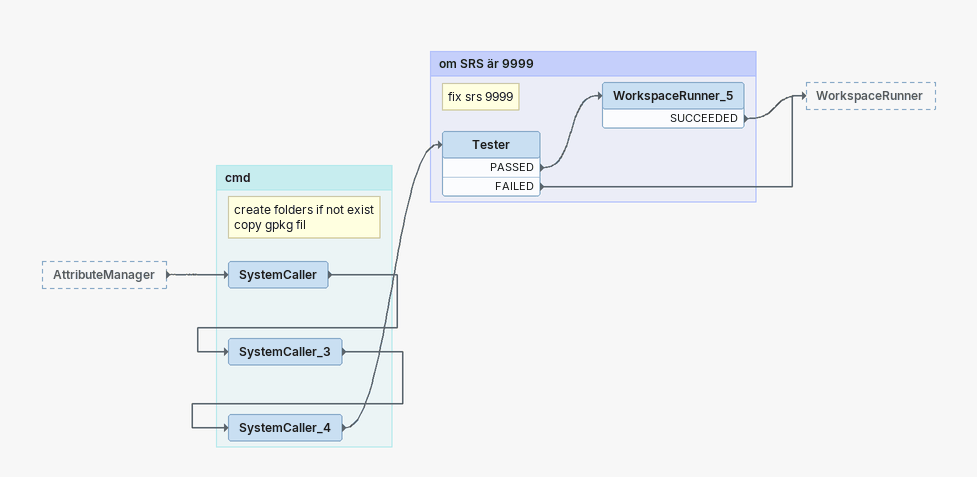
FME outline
AttributeManager [outside]
    -> SystemCaller

Bookmark: cmd
Note: create folders if not exist / copy gpkg fil
SystemCaller
    -> SystemCaller_3
SystemCaller_3
    -> SystemCaller_4
SystemCaller_4
    -> Tester

Bookmark: om SRS är 9999
Note: fix srs 9999
Tester
    PASSED -> WorkspaceRunner_5
    FAILED -> WorkspaceRunner
WorkspaceRunner_5
    SUCCEEDED -> WorkspaceRunner
